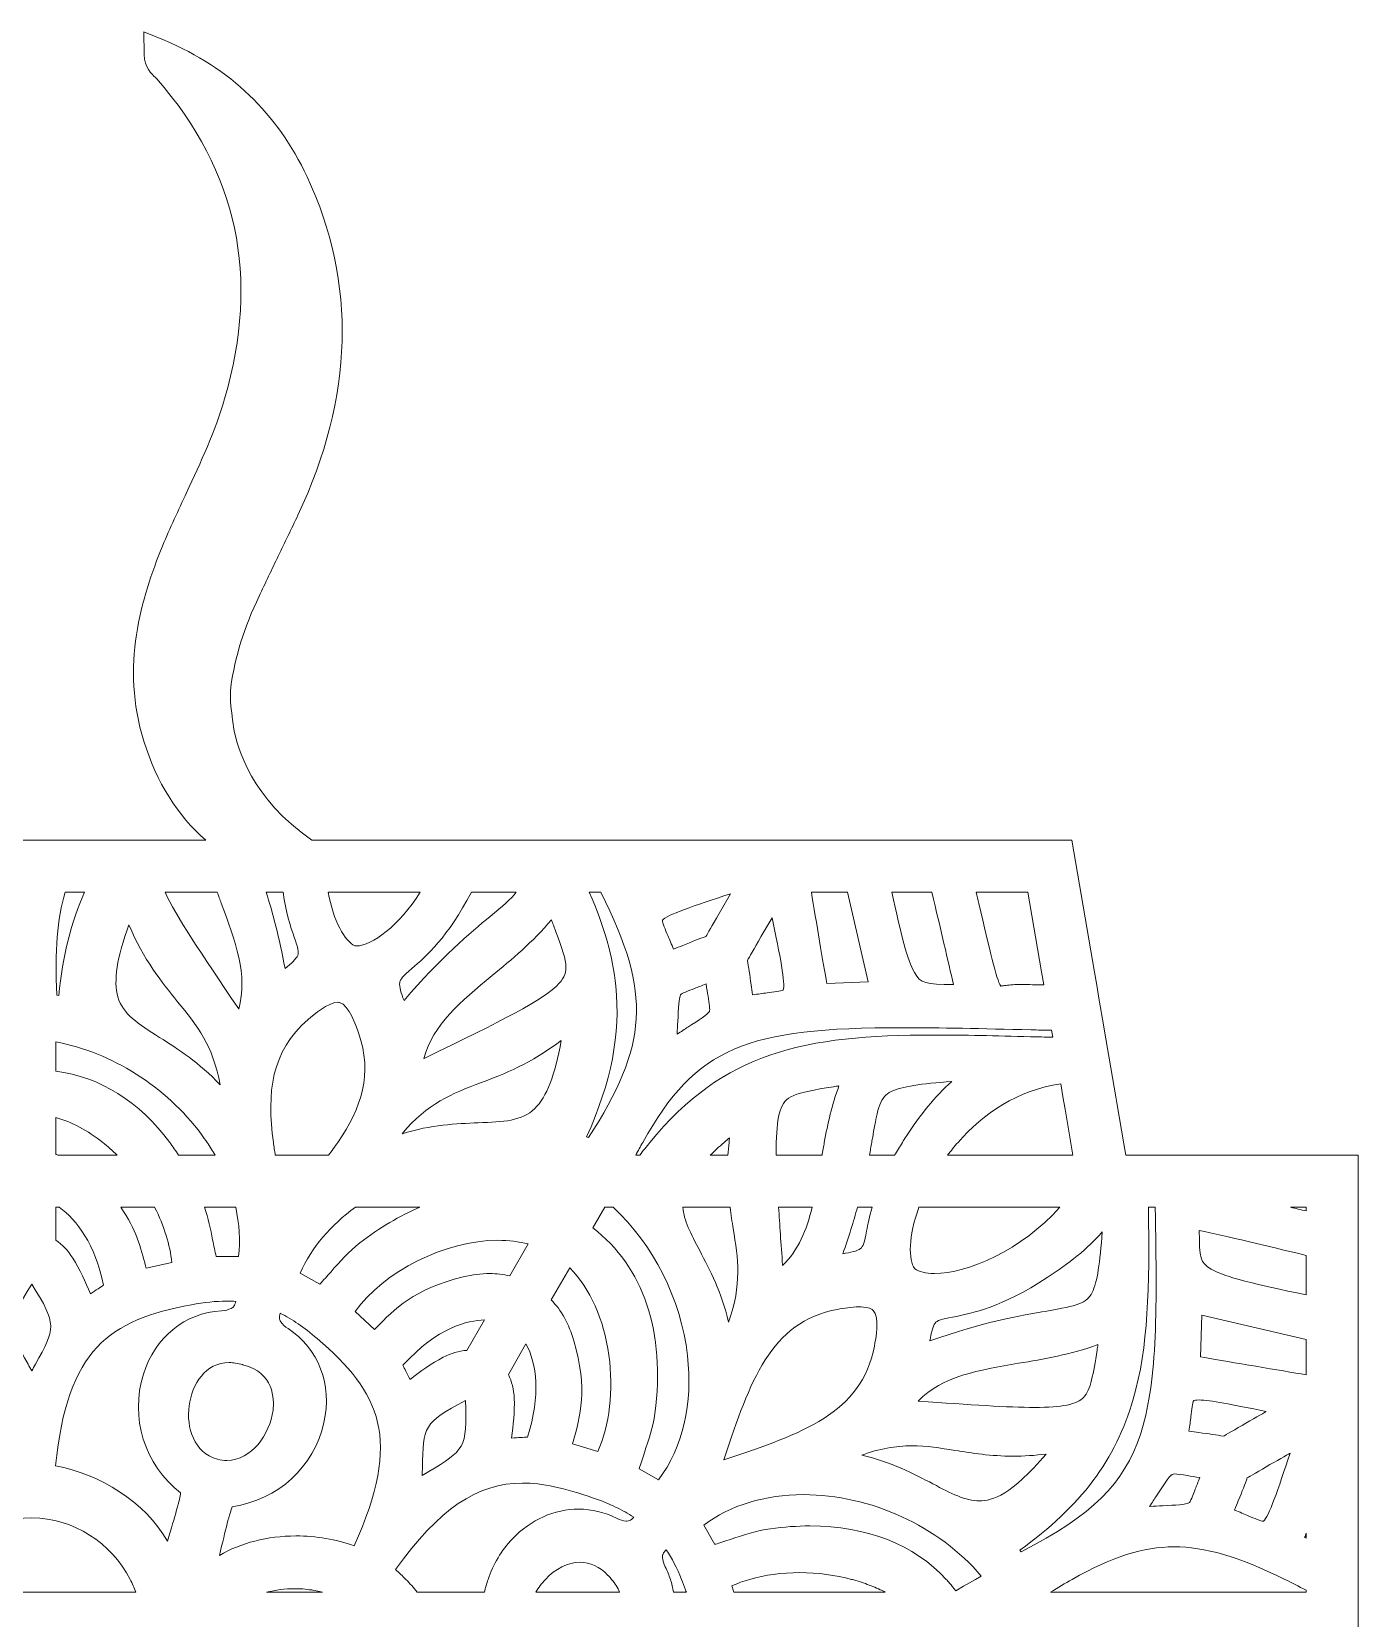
# Model space of a CAD drawing. Extents: x 80 to 1066, y -1043 to 43.
# Drawn here: x 904.4 to 1065.9, y -150.4 to 42.8 of the extents above; entities that cross this region are included whole.
import ezdxf

# ---------------------------------------------------------------- set-up
doc = ezdxf.new("R2010")
doc.units = 0
doc.header["$MEASUREMENT"] = 0
doc.layers.add('Layer 1', color=7, linetype='Continuous', lineweight=0)

msp = doc.modelspace()

# ---------------------------------------------------------------- linework, layer by layer
at = {"layer": 'Layer 1'}
for points, knots in [([(1037.64, -94), (1037.64, -94), (1037.41, -92.59), (1037.41, -92.59), (1037.41, -92.59), (1036.56, -87.61), (1036.56, -87.61), (1036.56, -87.61), (1036.43, -86.88), (1036.43, -86.88), (1036.43, -86.88), (1035.02, -78.65), (1035.02, -78.65), (1035.02, -78.65), (1034.97, -78.35), (1034.97, -78.35), (1034.97, -78.35), (1034.37, -74.86), (1034.37, -74.86), (1034.37, -74.86), (1034.1, -73.29), (1034.1, -73.29), (1034.1, -73.29), (1034.1, -73.27), (1034.1, -73.27), (1034.1, -73.27), (1033.83, -71.7), (1033.83, -71.7), (1033.83, -71.7), (1031.07, -55.62), (1031.07, -55.62), (1031.07, -55.62), (938.54, -55.62), (938.54, -55.62), (931.26, -50.6), (929.44, -44.43), (929, -41.81), (928.95, -41.4), (928.9, -41.01), (928.85, -40.61), (928.85, -40.61), (928.85, -40.55), (928.85, -40.55), (928.7, -39.42), (928.54, -38.15), (928.68, -36.99), (929.2, -33.3), (930.32, -29.68), (932.12, -25.92), (932.89, -24.28), (933.68, -22.65), (934.46, -21.02), (935.26, -19.36), (936.06, -17.71), (936.85, -16.04), (943.64, -1.61), (944.02, 12.25), (937.97, 25.18), (934.38, 32.86), (928.56, 38.44), (920.67, 41.76), (920.67, 41.76), (918.1, 42.84), (918.1, 42.84), (918.1, 42.84), (918.14, 40.05), (918.14, 40.05), (918.16, 38.49), (919.03, 37.7), (919.5, 37.26), (919.56, 37.21), (919.62, 37.16), (919.67, 37.11), (929.55, 25.75), (932.25, 13), (927.93, -1.88), (926.79, -5.8), (925, -9.62), (923.29, -13.3), (922.3, -15.41), (921.28, -17.59), (920.37, -19.8), (917.8, -26.07), (915.23, -34.44), (918.1, -43.57), (919.66, -48.57), (922.19, -52.61), (925.63, -55.62), (925.63, -55.62), (891.38, -55.62), (891.38, -55.62), (891.38, -55.62), (890.22, -54.89), (890.22, -54.89), (890.17, -54.85), (890.12, -54.83), (890.07, -54.79), (889.67, -54.32), (889.17, -53.85), (888.48, -53.55), (881.42, -46.8), (879.8, -38.92), (883.53, -29.47), (884.24, -27.68), (884.9, -26.15), (885.55, -24.77), (886.2, -23.4), (886.86, -22.05), (887.54, -20.68), (889.59, -16.54), (891.7, -12.25), (893.01, -7.64), (897.39, 7.87), (895, 21.48), (885.89, 32.8), (882.56, 36.94), (878.42, 39.86), (872.87, 41.97), (872.87, 41.97), (870.86, 39.06), (870.86, 39.06), (873.72, 35.81), (875.98, 33.01), (877.75, 29.87), (884.21, 18.45), (884.48, 6.04), (878.57, -8.07), (877.77, -10), (876.87, -11.95), (875.99, -13.84), (873.82, -18.53), (871.58, -23.39), (870.43, -28.69), (868.13, -39.13), (871.24, -49.1), (878.6, -55.62), (878.6, -55.62), (779.85, -55.62), (779.85, -55.62), (779.85, -55.62), (776.82, -71.69), (776.82, -71.69), (776.82, -71.69), (776.53, -73.26), (776.53, -73.26), (776.53, -73.26), (776.52, -73.28), (776.52, -73.28), (776.52, -73.28), (776.23, -74.86), (776.23, -74.86), (776.23, -74.86), (775.47, -78.89), (775.47, -78.89), (775.47, -78.89), (775.31, -79.73), (775.31, -79.73), (775.31, -79.73), (775.17, -80.46), (775.17, -80.46), (775.17, -80.46), (775.14, -80.6), (775.14, -80.6), (775.14, -80.6), (774, -86.68), (774, -86.68), (774, -86.68), (773.71, -88.25), (773.71, -88.25), (773.71, -88.25), (773.03, -91.84), (773.03, -91.84), (773.03, -91.84), (772.73, -93.41), (772.73, -93.41), (772.73, -93.41), (772.73, -93.43), (772.73, -93.43), (772.73, -93.43), (772.62, -94), (772.62, -94), (772.62, -94), (744.87, -94), (744.87, -94), (744.87, -94), (744.87, -153.55), (744.87, -153.55), (744.87, -153.55), (770.08, -153.55), (770.08, -153.55), (770.08, -153.55), (782.66, -292.7), (782.66, -292.7), (782.66, -292.7), (788.84, -361.13), (788.84, -361.13), (788.84, -361.13), (799.67, -480.93), (799.67, -480.93), (799.67, -480.93), (1009.41, -480.93), (1009.41, -480.93), (1009.41, -480.93), (1020.46, -361.13), (1020.46, -361.13), (1020.46, -361.13), (1020.47, -361.13), (1020.47, -361.13), (1020.47, -361.13), (1029.65, -261.88), (1029.65, -261.88), (1029.65, -261.88), (1031.75, -239.09), (1031.75, -239.09), (1031.75, -239.09), (1039.64, -153.55), (1039.64, -153.55), (1039.64, -153.55), (1065.95, -153.55), (1065.95, -153.55), (1065.95, -153.55), (1065.95, -94), (1065.95, -94), (1065.95, -94), (1037.64, -94), (1037.64, -94)], [0, 0, 0, 0, 1, 1, 1, 2, 2, 2, 3, 3, 3, 4, 4, 4, 5, 5, 5, 6, 6, 6, 7, 7, 7, 8, 8, 8, 9, 9, 9, 10, 10, 10, 11, 11, 11, 12, 12, 12, 13, 13, 13, 14, 14, 14, 15, 15, 15, 16, 16, 16, 17, 17, 17, 18, 18, 18, 19, 19, 19, 20, 20, 20, 21, 21, 21, 22, 22, 22, 23, 23, 23, 24, 24, 24, 25, 25, 25, 26, 26, 26, 27, 27, 27, 28, 28, 28, 29, 29, 29, 30, 30, 30, 31, 31, 31, 32, 32, 32, 33, 33, 33, 34, 34, 34, 35, 35, 35, 36, 36, 36, 37, 37, 37, 38, 38, 38, 39, 39, 39, 40, 40, 40, 41, 41, 41, 42, 42, 42, 43, 43, 43, 44, 44, 44, 45, 45, 45, 46, 46, 46, 47, 47, 47, 48, 48, 48, 49, 49, 49, 50, 50, 50, 51, 51, 51, 52, 52, 52, 53, 53, 53, 54, 54, 54, 55, 55, 55, 56, 56, 56, 57, 57, 57, 58, 58, 58, 59, 59, 59, 60, 60, 60, 61, 61, 61, 62, 62, 62, 63, 63, 63, 64, 64, 64, 65, 65, 65, 66, 66, 66, 67, 67, 67, 68, 68, 68, 69, 69, 69, 70, 70, 70, 71, 71, 71, 72, 72, 72, 73, 73, 73, 74, 74, 74, 75, 75, 75, 75]), ([(908.52, -61.96), (908.52, -61.96), (910.88, -61.96), (910.88, -61.96), (909.24, -65.57), (908.22, -69.69), (907.74, -74.54), (907.74, -74.54), (907.49, -74.48), (907.49, -74.48), (907.24, -69.15), (907.54, -65.2), (908.52, -61.96)], [0, 0, 0, 0, 1, 1, 1, 2, 2, 2, 3, 3, 3, 4, 4, 4, 4]), ([(927.03, -61.96), (927.19, -62.41), (927.36, -62.85), (927.52, -63.29), (929.25, -67.93), (930.78, -72.04), (929.66, -76.19), (929.66, -76.19), (929.64, -76.16), (929.64, -76.16), (924.96, -69.24), (921.99, -64.84), (920.67, -61.96), (920.67, -61.96), (927.03, -61.96), (927.03, -61.96)], [0, 0, 0, 0, 1, 1, 1, 2, 2, 2, 3, 3, 3, 4, 4, 4, 5, 5, 5, 5]), ([(932.99, -61.96), (932.99, -61.96), (935.04, -61.96), (935.04, -61.96), (935.37, -64.43), (935.96, -66.12), (936.4, -67.43), (936.86, -68.76), (937, -69.26), (936.83, -69.65), (936.64, -70.09), (936.03, -70.67), (935.29, -71.26), (934.58, -67.46), (933.77, -64.42), (932.99, -61.96)], [0, 0, 0, 0, 1, 1, 1, 2, 2, 2, 3, 3, 3, 4, 4, 4, 5, 5, 5, 5]), ([(943.97, -68.5), (943.91, -68.5), (943.85, -68.49), (943.79, -68.49), (942.55, -67.91), (941.18, -65.49), (940.53, -61.96), (940.53, -61.96), (951.75, -61.96), (951.75, -61.96), (949.13, -66.05), (945.88, -68.5), (943.97, -68.5)], [0, 0, 0, 0, 1, 1, 1, 2, 2, 2, 3, 3, 3, 4, 4, 4, 4]), ([(957.97, -61.96), (957.97, -61.96), (963.41, -61.96), (963.41, -61.96), (962.82, -62.78), (961.73, -63.68), (960.27, -64.9), (957.83, -66.93), (954.26, -69.9), (949.77, -75.15), (949.42, -74.26), (949.19, -73.46), (949.24, -72.97), (949.29, -72.55), (949.66, -72.19), (950.72, -71.27), (952.48, -69.74), (955.1, -67.46), (957.97, -61.96)], [0, 0, 0, 0, 1, 1, 1, 2, 2, 2, 3, 3, 3, 4, 4, 4, 5, 5, 5, 6, 6, 6, 6]), ([(975.55, -73.4), (975.19, -69.83), (974.18, -66.2), (972.33, -61.96), (972.33, -61.96), (973.74, -61.96), (973.74, -61.96), (980.02, -74.45), (979.42, -80.67), (972.24, -91.83), (972.24, -91.83), (972, -91.76), (972, -91.76), (975.02, -85.07), (976.15, -79.19), (975.55, -73.4)], [0, 0, 0, 0, 1, 1, 1, 2, 2, 2, 3, 3, 3, 4, 4, 4, 5, 5, 5, 5]), ([(989.53, -62.15), (989.53, -62.15), (988.12, -64.57), (988.12, -64.57), (987.23, -66.12), (986.76, -66.93), (986.52, -67.36), (985.76, -67.6), (984.85, -67.98), (983.72, -68.45), (983.36, -68.59), (982.98, -68.75), (982.58, -68.91), (982.34, -68.28), (982.1, -67.72), (981.89, -67.24), (981.59, -66.54), (981.23, -65.68), (981.23, -65.38), (981.7, -64.73), (985.11, -63.6), (989.53, -62.15)], [0, 0, 0, 0, 1, 1, 1, 2, 2, 2, 3, 3, 3, 4, 4, 4, 5, 5, 5, 6, 6, 6, 7, 7, 7, 7]), ([(1003.77, -61.96), (1003.77, -61.96), (1006.29, -72.89), (1006.29, -72.89), (1006.29, -72.89), (1001.25, -73.06), (1001.25, -73.06), (1000.82, -70.69), (999.94, -65.44), (999.36, -61.96), (999.36, -61.96), (1003.77, -61.96), (1003.77, -61.96)], [0, 0, 0, 0, 1, 1, 1, 2, 2, 2, 3, 3, 3, 4, 4, 4, 4]), ([(1014.03, -61.96), (1015.1, -66.42), (1016.03, -70.43), (1016.66, -73.2), (1013.29, -73.18), (1012.68, -73.07), (1011.92, -71.75), (1011.04, -70.21), (1010.27, -67.12), (1009.16, -61.96), (1009.16, -61.96), (1014.03, -61.96), (1014.03, -61.96)], [0, 0, 0, 0, 1, 1, 1, 2, 2, 2, 3, 3, 3, 4, 4, 4, 4]), ([(1025.73, -61.96), (1025.73, -61.96), (1027.38, -71.65), (1027.38, -71.65), (1027.38, -71.65), (1027.65, -73.22), (1027.65, -73.22), (1027.65, -73.22), (1027.66, -73.23), (1027.66, -73.23), (1026.73, -73.23), (1025.84, -73.21), (1025.02, -73.21), (1025.02, -73.21), (1024.62, -73.2), (1024.62, -73.2), (1023.91, -73.2), (1023.35, -73.27), (1022.89, -73.33), (1022.71, -73.35), (1022.54, -73.37), (1022.42, -73.39), (1021.88, -72.53), (1021.07, -68.98), (1019.75, -63.33), (1019.65, -62.89), (1019.54, -62.44), (1019.42, -61.96), (1019.42, -61.96), (1025.73, -61.96), (1025.73, -61.96)], [0, 0, 0, 0, 1, 1, 1, 2, 2, 2, 3, 3, 3, 4, 4, 4, 5, 5, 5, 6, 6, 6, 7, 7, 7, 8, 8, 8, 9, 9, 9, 10, 10, 10, 10]), ([(967.72, -65.33), (967.8, -65.55), (967.88, -65.76), (967.96, -65.98), (969.71, -70.53), (969.96, -71.64), (968.67, -73.05), (966.81, -75.1), (961.63, -77.62), (952.23, -82.2), (952.23, -82.2), (952.18, -82.22), (952.18, -82.22), (953.28, -78.08), (956.67, -75.28), (960.49, -72.12), (962.85, -70.18), (965.47, -68.01), (967.72, -65.33)], [0, 0, 0, 0, 1, 1, 1, 2, 2, 2, 3, 3, 3, 4, 4, 4, 5, 5, 5, 6, 6, 6, 6]), ([(993.27, -67.33), (993.27, -67.33), (994.58, -65.06), (994.58, -65.06), (995.53, -69.61), (996.25, -73.14), (995.92, -73.87), (995.66, -74.02), (994.73, -74.13), (993.99, -74.22), (993.46, -74.29), (992.86, -74.36), (992.19, -74.46), (992.13, -74.03), (992.08, -73.63), (992.03, -73.25), (991.86, -72.02), (991.73, -71.05), (991.57, -70.27), (991.83, -69.83), (992.32, -68.98), (993.27, -67.33)], [0, 0, 0, 0, 1, 1, 1, 2, 2, 2, 3, 3, 3, 4, 4, 4, 5, 5, 5, 6, 6, 6, 7, 7, 7, 7]), ([(916.28, -65.92), (918.08, -70.23), (920.24, -72.88), (922.2, -75.29), (924.56, -78.19), (926.54, -80.64), (927.38, -85.43), (924.87, -82.71), (922.25, -81.06), (920.01, -79.65), (917.41, -78.01), (915.53, -76.83), (914.93, -74.7), (914.38, -72.77), (914.81, -69.93), (916.28, -65.92)], [0, 0, 0, 0, 1, 1, 1, 2, 2, 2, 3, 3, 3, 4, 4, 4, 5, 5, 5, 5]), ([(986.95, -76.48), (986.75, -76.83), (985.68, -77.52), (984.33, -78.4), (983.93, -78.65), (983.5, -78.93), (983.02, -79.25), (983.05, -78.68), (983.08, -78.16), (983.1, -77.69), (983.18, -76.08), (983.25, -74.81), (983.45, -74.46), (983.55, -74.29), (984.32, -73.99), (985.15, -73.68), (985.54, -73.53), (986.01, -73.35), (986.55, -73.13), (986.63, -73.71), (986.72, -74.21), (986.78, -74.62), (986.92, -75.49), (987.05, -76.31), (986.95, -76.48)], [0, 0, 0, 0, 1, 1, 1, 2, 2, 2, 3, 3, 3, 4, 4, 4, 5, 5, 5, 6, 6, 6, 7, 7, 7, 8, 8, 8, 8]), ([(941.71, -92.43), (941.35, -92.94), (940.97, -93.47), (940.57, -94), (940.57, -94), (934.1, -94), (934.1, -94), (934.01, -93.46), (933.94, -92.94), (933.86, -92.43), (933.06, -86.37), (933.56, -81.37), (938.11, -77.45), (938.77, -76.88), (940.52, -75.37), (941.69, -75.37), (941.79, -75.37), (941.87, -75.38), (941.93, -75.4), (943.06, -75.71), (943.95, -78.25), (944.23, -79.09), (945.98, -84.07), (944.59, -88.21), (941.71, -92.43)], [0, 0, 0, 0, 1, 1, 1, 2, 2, 2, 3, 3, 3, 4, 4, 4, 5, 5, 5, 6, 6, 6, 7, 7, 7, 8, 8, 8, 8]), ([(1010.52, -78.46), (1014.98, -78.46), (1020.13, -78.58), (1026.11, -78.72), (1026.92, -78.74), (1027.76, -78.76), (1028.61, -78.78), (1028.61, -78.78), (1028.75, -79.62), (1028.75, -79.62), (1027.83, -79.6), (1026.92, -79.58), (1026.03, -79.56), (1021.84, -79.45), (1017.89, -79.35), (1014.31, -79.35), (998.47, -79.35), (988.67, -81.42), (979.71, -92.43), (979.3, -92.93), (978.88, -93.45), (978.48, -94), (978.48, -94), (977.98, -94), (977.98, -94), (978.26, -93.45), (978.55, -92.93), (978.83, -92.43), (985.35, -80.78), (991.43, -78.46), (1010.52, -78.46)], [0, 0, 0, 0, 1, 1, 1, 2, 2, 2, 3, 3, 3, 4, 4, 4, 5, 5, 5, 6, 6, 6, 7, 7, 7, 8, 8, 8, 9, 9, 9, 10, 10, 10, 10]), ([(907.36, -80.18), (914.12, -81.43), (920.79, -85.63), (925.1, -91.45), (925.33, -91.78), (925.57, -92.1), (925.79, -92.43), (926.14, -92.94), (926.46, -93.46), (926.77, -94), (926.77, -94), (922.32, -94), (922.32, -94), (921.97, -93.45), (921.61, -92.93), (921.24, -92.43), (917.56, -87.47), (912.76, -84.44), (907.36, -83.76), (907.36, -83.76), (907.36, -80.18), (907.36, -80.18)], [0, 0, 0, 0, 1, 1, 1, 2, 2, 2, 3, 3, 3, 4, 4, 4, 5, 5, 5, 6, 6, 6, 7, 7, 7, 7]), ([(965.69, -88.3), (964.11, -89.84), (961.89, -89.93), (958.81, -90.04), (956.16, -90.15), (953.07, -90.27), (949.53, -91.37), (952.66, -87.64), (955.6, -86.51), (959.09, -85.18), (961.99, -84.07), (965.19, -82.85), (968.91, -80.02), (968.18, -84.24), (967.12, -86.9), (965.69, -88.3)], [0, 0, 0, 0, 1, 1, 1, 2, 2, 2, 3, 3, 3, 4, 4, 4, 5, 5, 5, 5]), ([(1010.91, -91.7), (1010.75, -91.95), (1010.59, -92.18), (1010.45, -92.43), (1010.11, -92.97), (1009.78, -93.48), (1009.5, -94), (1009.5, -94), (1006.43, -94), (1006.43, -94), (1006.54, -93.44), (1006.63, -92.91), (1006.71, -92.43), (1006.75, -92.2), (1006.79, -91.98), (1006.83, -91.78), (1007.47, -88.02), (1007.72, -86.91), (1009.09, -86.24), (1010.38, -85.61), (1012.71, -85.29), (1016.47, -85.01), (1014.35, -86.84), (1012.65, -89.06), (1010.91, -91.7)], [0, 0, 0, 0, 1, 1, 1, 2, 2, 2, 3, 3, 3, 4, 4, 4, 5, 5, 5, 6, 6, 6, 7, 7, 7, 8, 8, 8, 8]), ([(995.09, -94), (995.08, -93.43), (995.08, -92.91), (995.09, -92.43), (995.13, -90.74), (995.27, -89.48), (995.56, -88.58), (996.14, -86.75), (997.23, -86.42), (1002.04, -85.65), (1002.26, -85.61), (1002.49, -85.58), (1002.72, -85.54), (1001.88, -87.85), (1001.35, -90.19), (1000.94, -92.43), (1000.84, -92.95), (1000.75, -93.48), (1000.66, -94), (1000.66, -94), (995.09, -94), (995.09, -94)], [0, 0, 0, 0, 1, 1, 1, 2, 2, 2, 3, 3, 3, 4, 4, 4, 5, 5, 5, 6, 6, 6, 7, 7, 7, 7]), ([(1029.99, -86.83), (1029.99, -86.83), (1029.99, -86.87), (1029.99, -86.87), (1029.99, -86.87), (1030.25, -88.39), (1030.25, -88.39), (1030.25, -88.39), (1031.21, -94), (1031.21, -94), (1031.21, -94), (1015.95, -94), (1015.95, -94), (1016.34, -93.46), (1016.77, -92.93), (1017.22, -92.43), (1020.29, -88.9), (1024.51, -86.04), (1029.72, -85.3), (1029.72, -85.3), (1029.99, -86.83), (1029.99, -86.83)], [0, 0, 0, 0, 1, 1, 1, 2, 2, 2, 3, 3, 3, 4, 4, 4, 5, 5, 5, 6, 6, 6, 7, 7, 7, 7]), ([(907.36, -89.4), (909.31, -89.94), (911.26, -90.97), (913.08, -92.43), (913.68, -92.9), (914.27, -93.43), (914.84, -94), (914.84, -94), (907.71, -94), (907.71, -94), (907.6, -93.95), (907.48, -93.92), (907.36, -93.89), (907.36, -93.89), (907.36, -89.4), (907.36, -89.4)], [0, 0, 0, 0, 1, 1, 1, 2, 2, 2, 3, 3, 3, 4, 4, 4, 5, 5, 5, 5]), ([(987.05, -94), (987.56, -93.48), (988.12, -92.97), (988.75, -92.43), (988.96, -92.24), (989.18, -92.05), (989.4, -91.86), (989.38, -92.05), (989.36, -92.24), (989.34, -92.43), (989.28, -92.96), (989.24, -93.48), (989.21, -94), (989.21, -94), (987.05, -94), (987.05, -94)], [0, 0, 0, 0, 1, 1, 1, 2, 2, 2, 3, 3, 3, 4, 4, 4, 5, 5, 5, 5]), ([(907.36, -100.33), (907.36, -100.33), (907.79, -100.33), (907.79, -100.33), (909.98, -101.86), (912.12, -104.87), (913.2, -109.81), (912.84, -110.06), (912.27, -110.43), (911.58, -110.86), (910.97, -109.4), (910.33, -107.91), (909.44, -106.52), (908.87, -105.61), (908.16, -104.87), (907.36, -104.34), (907.36, -104.34), (907.36, -100.33), (907.36, -100.33)], [0, 0, 0, 0, 1, 1, 1, 2, 2, 2, 3, 3, 3, 4, 4, 4, 5, 5, 5, 6, 6, 6, 6]), ([(921.5, -107.06), (921.5, -107.06), (918.37, -107.75), (918.37, -107.75), (918.34, -107.67), (918.32, -107.58), (918.3, -107.48), (917.75, -105.35), (917.16, -103.01), (915.29, -100.33), (915.29, -100.33), (919.41, -100.33), (919.41, -100.33), (920.55, -102.6), (921.29, -104.94), (921.5, -107.06)], [0, 0, 0, 0, 1, 1, 1, 2, 2, 2, 3, 3, 3, 4, 4, 4, 5, 5, 5, 5]), ([(926.47, -104.31), (926.21, -103), (925.94, -101.66), (925.49, -100.33), (925.49, -100.33), (929.28, -100.33), (929.28, -100.33), (929.73, -102.35), (929.85, -104.36), (929.63, -106.34), (929.63, -106.34), (926.9, -106.34), (926.9, -106.34), (926.9, -106.34), (926.9, -106.31), (926.9, -106.31), (926.74, -105.67), (926.61, -105.01), (926.47, -104.31)], [0, 0, 0, 0, 1, 1, 1, 2, 2, 2, 3, 3, 3, 4, 4, 4, 5, 5, 5, 6, 6, 6, 6]), ([(951.71, -100.33), (949.25, -101.37), (946.78, -102.82), (944.38, -104.68), (943.05, -105.72), (941.95, -106.97), (940.88, -108.18), (940.41, -108.71), (939.97, -109.21), (939.51, -109.7), (939.51, -109.7), (939.5, -109.7), (939.5, -109.71), (939.5, -109.71), (937.14, -108.34), (937.14, -108.34), (938.52, -105.21), (940.86, -102.47), (943.86, -100.33), (943.86, -100.33), (951.71, -100.33), (951.71, -100.33)], [0, 0, 0, 0, 1, 1, 1, 2, 2, 2, 3, 3, 3, 4, 4, 4, 5, 5, 5, 6, 6, 6, 7, 7, 7, 7]), ([(980.77, -133.53), (980.77, -133.53), (978.41, -132.17), (978.41, -132.17), (978.41, -132.17), (978.41, -132.16), (978.41, -132.16), (978.6, -131.52), (978.81, -130.88), (979.03, -130.21), (979.55, -128.68), (980.09, -127.1), (980.31, -125.43), (981.64, -115.63), (978.9, -107.5), (972.76, -102.85), (972.76, -102.85), (974.22, -100.33), (974.22, -100.33), (974.22, -100.33), (975.22, -100.33), (975.22, -100.33), (980.09, -104.81), (983.49, -111.49), (984.28, -118.38), (984.95, -124.21), (983.7, -129.54), (980.77, -133.53)], [0, 0, 0, 0, 1, 1, 1, 2, 2, 2, 3, 3, 3, 4, 4, 4, 5, 5, 5, 6, 6, 6, 7, 7, 7, 8, 8, 8, 9, 9, 9, 9]), ([(983.72, -100.33), (983.72, -100.33), (989.46, -100.33), (989.46, -100.33), (989.58, -101.24), (989.71, -102.1), (989.85, -102.93), (990.44, -106.63), (990.94, -109.73), (989.27, -114.31), (988.45, -110.7), (987.01, -107.96), (985.77, -105.61), (984.69, -103.55), (983.83, -101.93), (983.72, -100.33)], [0, 0, 0, 0, 1, 1, 1, 2, 2, 2, 3, 3, 3, 4, 4, 4, 5, 5, 5, 5]), ([(995.38, -100.33), (995.38, -100.33), (999.46, -100.33), (999.46, -100.33), (998.78, -103.1), (997.78, -105.53), (995.86, -107.44), (995.86, -107.44), (995.86, -107.39), (995.86, -107.39), (995.67, -104.74), (995.5, -102.4), (995.38, -100.33)], [0, 0, 0, 0, 1, 1, 1, 2, 2, 2, 3, 3, 3, 4, 4, 4, 4]), ([(1006.75, -100.33), (1006.43, -101.47), (1006.24, -102.42), (1006.08, -103.23), (1005.81, -104.61), (1005.69, -105.11), (1005.34, -105.37), (1004.94, -105.66), (1004.14, -105.85), (1003.19, -105.99), (1003.93, -103.91), (1004.51, -102.04), (1004.97, -100.33), (1004.97, -100.33), (1006.75, -100.33), (1006.75, -100.33)], [0, 0, 0, 0, 1, 1, 1, 2, 2, 2, 3, 3, 3, 4, 4, 4, 5, 5, 5, 5]), ([(1029.6, -100.33), (1024.99, -105.56), (1018.34, -108.39), (1014.35, -108.39), (1013.3, -108.39), (1012.46, -108.19), (1011.95, -107.83), (1011.16, -106.72), (1011.15, -103.89), (1012.46, -100.33), (1012.46, -100.33), (1029.6, -100.33), (1029.6, -100.33)], [0, 0, 0, 0, 1, 1, 1, 2, 2, 2, 3, 3, 3, 4, 4, 4, 4]), ([(1038.56, -123.69), (1040.37, -117.39), (1040.57, -110.12), (1040.39, -100.33), (1040.39, -100.33), (1041.22, -100.33), (1041.22, -100.33), (1041.5, -113.73), (1041.4, -122), (1039.42, -128), (1037.44, -133.98), (1033.6, -137.8), (1024.92, -142.28), (1024.92, -142.28), (1024.74, -142.09), (1024.74, -142.09), (1032.16, -136.77), (1036.45, -131.03), (1038.56, -123.69)], [0, 0, 0, 0, 1, 1, 1, 2, 2, 2, 3, 3, 3, 4, 4, 4, 5, 5, 5, 6, 6, 6, 6]), ([(1059.61, -100.78), (1058.94, -100.63), (1058.31, -100.47), (1057.71, -100.33), (1057.71, -100.33), (1059.61, -100.33), (1059.61, -100.33), (1059.61, -100.33), (1059.61, -100.78), (1059.61, -100.78)], [0, 0, 0, 0, 1, 1, 1, 2, 2, 2, 3, 3, 3, 3]), ([(1034.78, -103.32), (1034.5, -107.07), (1034.18, -109.42), (1033.55, -110.7), (1032.88, -112.07), (1031.77, -112.32), (1028.02, -112.97), (1024.88, -113.51), (1020.31, -114.3), (1013.8, -116.6), (1013.94, -115.65), (1014.14, -114.84), (1014.43, -114.45), (1014.68, -114.11), (1015.19, -113.98), (1016.56, -113.71), (1018.93, -113.24), (1022.51, -112.55), (1028.08, -108.89), (1030.74, -107.15), (1032.95, -105.44), (1034.78, -103.32)], [0, 0, 0, 0, 1, 1, 1, 2, 2, 2, 3, 3, 3, 4, 4, 4, 5, 5, 5, 6, 6, 6, 7, 7, 7, 7]), ([(1059.61, -111), (1053.37, -109.7), (1049.74, -108.85), (1048.04, -107.86), (1046.71, -107.1), (1046.6, -106.5), (1046.59, -103.14), (1049.96, -103.89), (1054.77, -105.02), (1059.61, -106.19), (1059.61, -106.19), (1059.61, -111), (1059.61, -111)], [0, 0, 0, 0, 1, 1, 1, 2, 2, 2, 3, 3, 3, 4, 4, 4, 4]), ([(956.97, -108.81), (951.02, -110.25), (948.55, -112.78), (946.38, -115.01), (946.31, -115.08), (946.25, -115.14), (946.19, -115.21), (946.19, -115.21), (943.81, -113.04), (943.81, -113.04), (947.3, -108.16), (954.78, -104.35), (961.19, -104.35), (962.5, -104.35), (963.74, -104.5), (964.9, -104.8), (964.9, -104.8), (962.65, -108.7), (962.65, -108.7), (961.86, -108.51), (961.03, -108.41), (960.18, -108.41), (959.17, -108.41), (958.1, -108.54), (956.97, -108.81)], [0, 0, 0, 0, 1, 1, 1, 2, 2, 2, 3, 3, 3, 4, 4, 4, 5, 5, 5, 6, 6, 6, 7, 7, 7, 8, 8, 8, 8]), ([(974.71, -118.35), (975.3, -122.56), (974.78, -126.93), (973.36, -130.09), (973.36, -130.09), (970.29, -129.13), (970.29, -129.13), (970.32, -129.04), (970.34, -128.95), (970.37, -128.86), (971.21, -125.86), (972.17, -122.46), (970.44, -116.59), (969.83, -114.52), (968.93, -112.88), (967.7, -111.62), (967.7, -111.62), (969.95, -107.72), (969.95, -107.72), (972.4, -110.22), (974.11, -113.99), (974.71, -118.35)], [0, 0, 0, 0, 1, 1, 1, 2, 2, 2, 3, 3, 3, 4, 4, 4, 5, 5, 5, 6, 6, 6, 7, 7, 7, 7]), ([(904.45, -109.71), (907.57, -114.62), (907.31, -115.08), (904.9, -119.43), (904.75, -119.69), (904.6, -119.97), (904.45, -120.25), (904.29, -119.97), (904.13, -119.69), (903.99, -119.43), (901.58, -115.08), (901.32, -114.62), (904.45, -109.71)], [0, 0, 0, 0, 1, 1, 1, 2, 2, 2, 3, 3, 3, 4, 4, 4, 4]), ([(923.89, -112.2), (925.48, -111.9), (926.88, -111.76), (928.16, -111.76), (928.55, -111.76), (928.92, -111.77), (929.29, -111.8), (929.23, -112.03), (929.16, -112.23), (929.05, -112.39), (928.99, -112.48), (928.88, -112.56), (928.71, -112.65), (928.39, -112.81), (928, -112.91), (927.54, -112.94), (923.09, -113.19), (919.45, -116.14), (918.04, -120.66), (916.38, -125.95), (918.15, -131.62), (922.57, -135.12), (922.51, -135.85), (921.88, -137.95), (920.96, -140.99), (918.25, -136.2), (912.69, -132.81), (907.35, -131.82), (908.76, -117.56), (913.88, -114.08), (923.89, -112.2)], [0, 0, 0, 0, 1, 1, 1, 2, 2, 2, 3, 3, 3, 4, 4, 4, 5, 5, 5, 6, 6, 6, 7, 7, 7, 8, 8, 8, 9, 9, 9, 10, 10, 10, 10]), ([(935.65, -115.11), (935.26, -114.86), (934.97, -114.57), (934.77, -114.27), (934.67, -114.11), (934.62, -113.98), (934.61, -113.88), (934.6, -113.69), (934.64, -113.48), (934.7, -113.24), (936.15, -113.95), (937.6, -114.95), (939.18, -116.3), (946.9, -122.93), (949.61, -128.51), (943.69, -141.56), (941.48, -140.77), (939.07, -140.36), (936.61, -140.36), (933.12, -140.36), (929.89, -141.21), (927.3, -142.73), (928.04, -139.61), (928.55, -137.47), (928.86, -136.8), (934.43, -135.98), (938.81, -131.96), (940.02, -126.54), (941.05, -121.93), (939.38, -117.55), (935.65, -115.11)], [0, 0, 0, 0, 1, 1, 1, 2, 2, 2, 3, 3, 3, 4, 4, 4, 5, 5, 5, 6, 6, 6, 7, 7, 7, 8, 8, 8, 9, 9, 9, 10, 10, 10, 10]), ([(1002.55, -112.76), (1003.29, -112.62), (1004.26, -112.46), (1005.13, -112.46), (1005.99, -112.46), (1006.59, -112.61), (1006.88, -112.89), (1007.7, -113.72), (1007.2, -116.37), (1007.03, -117.24), (1005.48, -125.45), (998.18, -127.91), (988.95, -131.01), (988.86, -131.04), (988.78, -131.07), (988.69, -131.1), (988.69, -131.1), (988.78, -130.84), (988.78, -130.84), (991.89, -121.61), (994.33, -114.31), (1002.55, -112.76)], [0, 0, 0, 0, 1, 1, 1, 2, 2, 2, 3, 3, 3, 4, 4, 4, 5, 5, 5, 6, 6, 6, 7, 7, 7, 7]), ([(1059.61, -120.74), (1059.61, -120.74), (1059, -120.63), (1059, -120.63), (1055.65, -120.07), (1049.39, -119.01), (1046.73, -118.54), (1046.73, -118.54), (1046.9, -113.49), (1046.9, -113.49), (1046.9, -113.49), (1059.61, -116.44), (1059.61, -116.44), (1059.61, -116.44), (1059.61, -120.74), (1059.61, -120.74)], [0, 0, 0, 0, 1, 1, 1, 2, 2, 2, 3, 3, 3, 4, 4, 4, 5, 5, 5, 5]), ([(954.53, -118.6), (953.07, -119.36), (951.77, -120.34), (950.5, -121.29), (950.13, -120.57), (949.82, -119.97), (949.64, -119.57), (953.83, -114.94), (957.56, -114.1), (959.56, -114.05), (959.56, -114.05), (957.42, -117.76), (957.42, -117.76), (956.46, -117.82), (955.49, -118.09), (954.53, -118.6)], [0, 0, 0, 0, 1, 1, 1, 2, 2, 2, 3, 3, 3, 4, 4, 4, 5, 5, 5, 5]), ([(964.79, -128.32), (964.36, -128.36), (963.68, -128.39), (962.87, -128.43), (963.06, -126.86), (963.25, -125.24), (963.19, -123.6), (963.14, -122.52), (962.9, -121.53), (962.47, -120.68), (962.47, -120.68), (964.62, -116.96), (964.62, -116.96), (965.93, -119.36), (966.44, -123.19), (964.79, -128.32)], [0, 0, 0, 0, 1, 1, 1, 2, 2, 2, 3, 3, 3, 4, 4, 4, 5, 5, 5, 5]), ([(1012.36, -123.93), (1015.37, -120.88), (1019.71, -120.16), (1024.59, -119.33), (1027.62, -118.83), (1030.95, -118.26), (1034.25, -117.06), (1034.21, -117.3), (1034.17, -117.52), (1034.15, -117.74), (1033.68, -120.64), (1033.38, -122.56), (1032.52, -123.47), (1031.71, -124.34), (1029.92, -124.71), (1026.53, -124.71), (1023.33, -124.71), (1018.74, -124.38), (1012.41, -123.94), (1012.41, -123.94), (1012.36, -123.93), (1012.36, -123.93)], [0, 0, 0, 0, 1, 1, 1, 2, 2, 2, 3, 3, 3, 4, 4, 4, 5, 5, 5, 6, 6, 6, 7, 7, 7, 7]), ([(930.1, -119.49), (930.1, -119.49), (930.15, -119.5), (930.15, -119.5), (933.96, -120.45), (933.98, -123.7), (933.82, -125.05), (933.45, -127.99), (931.2, -131.16), (928.2, -131.16), (927.82, -131.16), (927.43, -131.11), (927.05, -131), (924.18, -130.23), (923.25, -127.18), (923.61, -124.5), (923.95, -121.88), (925.6, -119.24), (928.48, -119.24), (928.99, -119.24), (929.54, -119.33), (930.1, -119.49)], [0, 0, 0, 0, 1, 1, 1, 2, 2, 2, 3, 3, 3, 4, 4, 4, 5, 5, 5, 6, 6, 6, 7, 7, 7, 7]), ([(952.8, -132.51), (952.54, -132.66), (952.27, -132.82), (951.99, -133), (951.99, -132.67), (952, -132.35), (952.01, -132.05), (952.1, -127.08), (952.1, -126.55), (957.26, -123.87), (957.51, -129.67), (957.05, -129.95), (952.8, -132.51)], [0, 0, 0, 0, 1, 1, 1, 2, 2, 2, 3, 3, 3, 4, 4, 4, 4]), ([(1045.57, -125.8), (1045.66, -125.05), (1045.77, -124.13), (1045.92, -123.87), (1045.98, -123.85), (1046.16, -123.8), (1046.56, -123.8), (1047.93, -123.8), (1050.52, -124.33), (1054.72, -125.21), (1054.72, -125.21), (1049.93, -127.98), (1049.52, -128.22), (1048.74, -128.06), (1047.76, -127.93), (1046.54, -127.76), (1046.17, -127.71), (1045.76, -127.66), (1045.33, -127.59), (1045.43, -126.93), (1045.51, -126.33), (1045.57, -125.8)], [0, 0, 0, 0, 1, 1, 1, 2, 2, 2, 3, 3, 3, 4, 4, 4, 5, 5, 5, 6, 6, 6, 7, 7, 7, 7]), ([(1019.83, -136.09), (1018.12, -136.09), (1016.38, -135.18), (1014.17, -134.02), (1011.83, -132.79), (1009.1, -131.34), (1005.49, -130.52), (1007.62, -129.74), (1009.61, -129.38), (1011.6, -129.38), (1013.37, -129.38), (1015.06, -129.65), (1016.85, -129.95), (1018.9, -130.27), (1021.21, -130.64), (1023.93, -130.64), (1025.24, -130.64), (1026.57, -130.56), (1027.93, -130.38), (1023.75, -135.37), (1021.42, -136.09), (1019.83, -136.09)], [0, 0, 0, 0, 1, 1, 1, 2, 2, 2, 3, 3, 3, 4, 4, 4, 5, 5, 5, 6, 6, 6, 7, 7, 7, 7]), ([(1057.64, -130.27), (1056.2, -134.68), (1055.05, -138.09), (1054.4, -138.56), (1054.08, -138.55), (1053.31, -138.23), (1052.55, -137.9), (1052.07, -137.69), (1051.51, -137.46), (1050.88, -137.21), (1051.04, -136.81), (1051.2, -136.43), (1051.34, -136.07), (1051.81, -134.93), (1052.18, -134.03), (1052.44, -133.28), (1052.87, -133.02), (1057.64, -130.27), (1057.64, -130.27)], [0, 0, 0, 0, 1, 1, 1, 2, 2, 2, 3, 3, 3, 4, 4, 4, 5, 5, 5, 6, 6, 6, 6]), ([(1043.55, -132.81), (1043.9, -132.81), (1044.46, -132.9), (1045.16, -133), (1045.58, -133.08), (1046.08, -133.16), (1046.65, -133.24), (1046.44, -133.78), (1046.26, -134.25), (1046.11, -134.65), (1045.8, -135.47), (1045.51, -136.24), (1045.33, -136.34), (1044.98, -136.54), (1043.71, -136.6), (1042.11, -136.69), (1041.63, -136.71), (1041.11, -136.74), (1040.54, -136.77), (1040.86, -136.29), (1041.13, -135.86), (1041.4, -135.46), (1042.99, -133), (1043.18, -132.81), (1043.55, -132.81)], [0, 0, 0, 0, 1, 1, 1, 2, 2, 2, 3, 3, 3, 4, 4, 4, 5, 5, 5, 6, 6, 6, 7, 7, 7, 8, 8, 8, 8]), ([(975.65, -138.2), (974.17, -137.46), (972.62, -137.09), (971.03, -137.09), (968.08, -137.09), (965.22, -138.37), (962.98, -140.7), (961.63, -142.12), (960.62, -143.81), (960, -145.65), (959.82, -146.16), (959.68, -146.68), (959.57, -147.22), (959.57, -147.22), (951.39, -147.22), (951.39, -147.22), (950.95, -146.66), (950.48, -146.14), (949.99, -145.65), (949.58, -145.23), (949.16, -144.83), (948.73, -144.46), (954.01, -137.09), (958.69, -133.92), (964.2, -133.92), (966.61, -133.92), (969.28, -134.49), (972.85, -135.74), (974.81, -136.43), (976.4, -137.19), (977.73, -138.09), (977.57, -138.26), (977.41, -138.41), (977.23, -138.49), (977.15, -138.53), (977.05, -138.54), (976.9, -138.54), (976.9, -138.54), (976.81, -138.54), (976.81, -138.54), (976.45, -138.53), (976.06, -138.41), (975.65, -138.2)], [0, 0, 0, 0, 1, 1, 1, 2, 2, 2, 3, 3, 3, 4, 4, 4, 5, 5, 5, 6, 6, 6, 7, 7, 7, 8, 8, 8, 9, 9, 9, 10, 10, 10, 11, 11, 11, 12, 12, 12, 13, 13, 13, 14, 14, 14, 14]), ([(999.19, -139.14), (997.64, -139.14), (996.02, -139.26), (994.37, -139.48), (992.69, -139.71), (991.11, -140.24), (989.59, -140.75), (988.91, -140.98), (988.27, -141.2), (987.64, -141.38), (987.63, -141.38), (987.63, -141.39), (987.62, -141.39), (987.62, -141.39), (986.26, -139.03), (986.26, -139.03), (989.54, -136.6), (993.71, -135.33), (998.39, -135.33), (1006.59, -135.33), (1014.89, -139.18), (1020.05, -145.24), (1020.05, -145.24), (1019.34, -145.65), (1019.34, -145.65), (1019.34, -145.65), (1017.9, -146.47), (1017.9, -146.47), (1017.9, -146.47), (1016.94, -147.03), (1016.94, -147.03), (1016.69, -146.7), (1016.44, -146.4), (1016.18, -146.09), (1016.05, -145.94), (1015.91, -145.79), (1015.78, -145.65), (1011.9, -141.42), (1006.12, -139.14), (999.19, -139.14)], [0, 0, 0, 0, 1, 1, 1, 2, 2, 2, 3, 3, 3, 4, 4, 4, 5, 5, 5, 6, 6, 6, 7, 7, 7, 8, 8, 8, 9, 9, 9, 10, 10, 10, 11, 11, 11, 12, 12, 12, 13, 13, 13, 13]), ([(891.77, -147.22), (891.96, -146.67), (892.19, -146.15), (892.45, -145.65), (894.71, -141.23), (899.39, -138.16), (904.44, -138.16), (904.44, -138.16), (904.47, -138.16), (904.47, -138.16), (909.51, -138.16), (914.17, -141.23), (916.43, -145.65), (916.69, -146.15), (916.92, -146.67), (917.12, -147.22), (917.12, -147.22), (891.77, -147.22), (891.77, -147.22)], [0, 0, 0, 0, 1, 1, 1, 2, 2, 2, 3, 3, 3, 4, 4, 4, 5, 5, 5, 6, 6, 6, 6]), ([(1059.61, -140.63), (1059.61, -140.63), (1059.42, -140.53), (1059.42, -140.53), (1059.48, -140.37), (1059.54, -140.2), (1059.61, -140.02), (1059.61, -140.02), (1059.61, -140.63), (1059.61, -140.63)], [0, 0, 0, 0, 1, 1, 1, 2, 2, 2, 3, 3, 3, 3]), ([(981.58, -144.14), (981.38, -143.73), (981.27, -143.34), (981.25, -142.98), (981.24, -142.79), (981.25, -142.65), (981.31, -142.56), (981.39, -142.39), (981.52, -142.21), (981.7, -142.06), (982.39, -143.09), (983, -144.27), (983.56, -145.65), (983.73, -146.05), (983.89, -146.49), (984.05, -146.94), (984.08, -147.03), (984.11, -147.12), (984.15, -147.22), (984.15, -147.22), (982.58, -147.22), (982.58, -147.22), (982.5, -146.68), (982.37, -146.16), (982.2, -145.65), (982.04, -145.13), (981.83, -144.64), (981.58, -144.14)], [0, 0, 0, 0, 1, 1, 1, 2, 2, 2, 3, 3, 3, 4, 4, 4, 5, 5, 5, 6, 6, 6, 7, 7, 7, 8, 8, 8, 9, 9, 9, 9]), ([(1059.61, -147.22), (1059.61, -147.22), (1028.49, -147.22), (1028.49, -147.22), (1029.41, -146.64), (1030.27, -146.12), (1031.11, -145.65), (1035.97, -142.87), (1039.75, -141.69), (1043.51, -141.69), (1047.27, -141.69), (1051.31, -142.84), (1057, -145.65), (1057.83, -146.05), (1058.7, -146.49), (1059.61, -146.97), (1059.61, -146.97), (1059.61, -147.22), (1059.61, -147.22)], [0, 0, 0, 0, 1, 1, 1, 2, 2, 2, 3, 3, 3, 4, 4, 4, 5, 5, 5, 6, 6, 6, 6]), ([(965.82, -147.22), (966.15, -146.65), (966.55, -146.11), (966.99, -145.65), (968.18, -144.38), (969.72, -143.56), (971.2, -143.56), (972.42, -143.56), (973.57, -144.1), (974.59, -145.16), (974.59, -145.16), (974.63, -145.19), (974.63, -145.19), (974.78, -145.34), (974.93, -145.49), (975.05, -145.65), (975.49, -146.14), (975.8, -146.67), (975.99, -147.22), (975.99, -147.22), (965.82, -147.22), (965.82, -147.22)], [0, 0, 0, 0, 1, 1, 1, 2, 2, 2, 3, 3, 3, 4, 4, 4, 5, 5, 5, 6, 6, 6, 7, 7, 7, 7]), ([(989.94, -147.22), (989.94, -147.22), (989.7, -146.43), (989.7, -146.43), (990.37, -146.13), (991.1, -145.86), (991.86, -145.65), (993.69, -145.11), (995.76, -144.83), (997.95, -144.83), (1000.15, -144.83), (1002.29, -145.12), (1004.26, -145.65), (1004.43, -145.69), (1004.6, -145.73), (1004.77, -145.78), (1005.17, -145.9), (1005.56, -146.02), (1005.94, -146.17), (1006.57, -146.39), (1007.17, -146.64), (1007.75, -146.91), (1007.96, -147), (1008.16, -147.11), (1008.36, -147.22), (1008.36, -147.22), (989.94, -147.22), (989.94, -147.22)], [0, 0, 0, 0, 1, 1, 1, 2, 2, 2, 3, 3, 3, 4, 4, 4, 5, 5, 5, 6, 6, 6, 7, 7, 7, 8, 8, 8, 9, 9, 9, 9]), ([(933.03, -147.22), (934.15, -146.93), (935.29, -146.78), (936.46, -146.78), (936.61, -146.78), (936.76, -146.78), (936.91, -146.79), (937.64, -146.81), (938.36, -146.9), (939.07, -147.03), (939.33, -147.08), (939.59, -147.14), (939.86, -147.22), (939.86, -147.22), (933.03, -147.22), (933.03, -147.22)], [0, 0, 0, 0, 1, 1, 1, 2, 2, 2, 3, 3, 3, 4, 4, 4, 5, 5, 5, 5])]:
    msp.add_open_spline(points, degree=3, knots=knots, dxfattribs=at)

doc.saveas('drawing.dxf')
